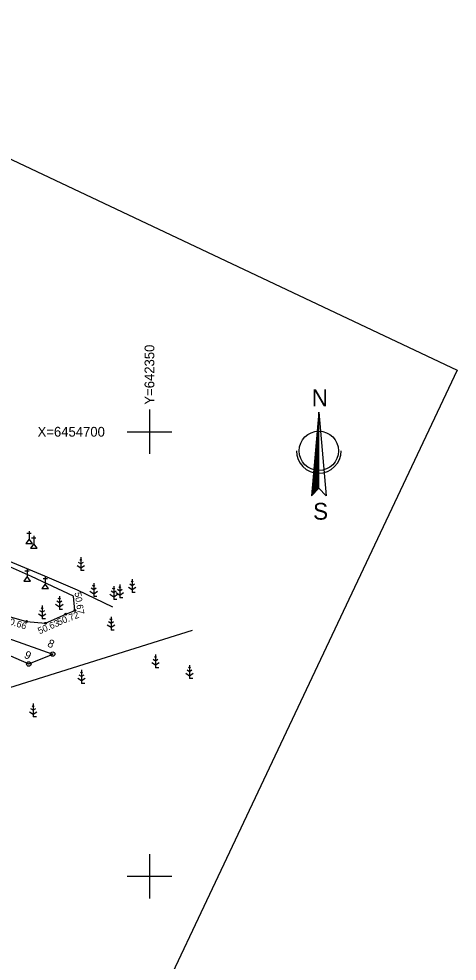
# Model space of a CAD drawing. Extents: x 642240 to 642385, y 6454578 to 6454752.
# Drawn here: x 642335.3 to 642384.6, y 6454640.4 to 6454746.4 of the extents above; entities that cross this region are included whole.
import ezdxf

# ---------------------------------------------------------------- set-up
doc = ezdxf.new("R2010")
doc.units = 0
for name, color, linetype in [('ABIJOONIS', 7, 'Continuous'), ('HKIVI', 7, 'Continuous'), ('KALMISTUPIIR', 7, 'Continuous'), ('KOORDPUNKT', 7, 'Continuous'), ('KORGUS', 7, 'Continuous'), ('MOOTMPUNKT', 7, 'Continuous'), ('PUU', 7, 'Continuous'), ('TEE', 7, 'Continuous'), ('VORK', 7, 'Continuous'), ('VORMISTUS', 7, 'Continuous')]:
    doc.layers.add(name, color=color, linetype=linetype)

msp = doc.modelspace()

# ---------------------------------------------------------------- linework, layer by layer
at = {"layer": 'ABIJOONIS'}
for p, q in [((642300.57, 6454689.76), (642336.43, 6454673.88)), ((642326.5, 6454679.42), (642339.12, 6454674.99)), ((642336.43, 6454673.88), (642339.12, 6454674.99))]:
    msp.add_line(p, q, dxfattribs=at)
at = {"layer": 'HKIVI'}
for p, q in [((642336.46, 6454688.83), (642336.46, 6454687.93)), ((642336.46, 6454687.93), (642336.08, 6454687.43)), ((642336.21, 6454688.58), (642336.71, 6454688.58)), ((642336.83, 6454687.43), (642336.46, 6454687.93)), ((642336.74, 6454688.06), (642337.24, 6454688.06)), ((642336.99, 6454688.31), (642336.99, 6454687.41)), ((642336.08, 6454687.43), (642336.83, 6454687.43)), ((642336.99, 6454687.41), (642336.61, 6454686.91)), ((642336.61, 6454686.91), (642337.36, 6454686.91)), ((642337.36, 6454686.91), (642336.99, 6454687.41)), ((642336.24, 6454684.6), (642336.24, 6454683.7)), ((642336.24, 6454683.7), (642335.87, 6454683.2)), ((642335.99, 6454684.35), (642336.49, 6454684.35)), ((642336.62, 6454683.2), (642336.24, 6454683.7)), ((642338.04, 6454683.51), (642338.54, 6454683.51)), ((642338.29, 6454683.76), (642338.29, 6454682.86)), ((642335.87, 6454683.2), (642336.62, 6454683.2)), ((642338.29, 6454682.86), (642337.91, 6454682.36)), ((642337.91, 6454682.36), (642338.66, 6454682.36)), ((642338.66, 6454682.36), (642338.29, 6454682.86))]:
    msp.add_line(p, q, dxfattribs=at)
at = {"layer": 'KALMISTUPIIR'}
msp.add_lwpolyline([(642354.8, 6454677.65), (642316.18, 6454665.54), (642314.77, 6454663.79)], dxfattribs=at)
at = {"layer": 'KOORDPUNKT'}
for centre, radius in [((642339.12, 6454674.99), 0.25), ((642339.12, 6454674.99), 0.0221), ((642339.12, 6454674.99), 0.025), ((642339.12, 6454674.99), 0.0191), ((642339.12, 6454674.99), 0.0132), ((642339.12, 6454674.99), 0.0161), ((642339.12, 6454674.99), 0.0102), ((642339.12, 6454674.99), 0.0043), ((642339.12, 6454674.99), 0.00726), ((642336.43, 6454673.88), 0.25), ((642336.43, 6454673.88), 0.025), ((642336.43, 6454673.88), 0.0191), ((642336.43, 6454673.88), 0.0221), ((642336.43, 6454673.88), 0.0132), ((642336.43, 6454673.88), 0.0161), ((642336.43, 6454673.88), 0.00726), ((642336.43, 6454673.88), 0.0102), ((642336.43, 6454673.88), 0.0043)]:
    msp.add_circle(centre, radius, dxfattribs=at)
at = {"layer": 'KORGUS'}
for centre in [(642340.58, 6454679.48), (642341.62, 6454679.89), (642336.19, 6454678.66), (642338.32, 6454678.46)]:
    msp.add_circle(centre, 0.1, dxfattribs=at)
at = {"layer": 'MOOTMPUNKT'}
for centre in [(642340.58, 6454679.48), (642341.62, 6454679.89), (642336.19, 6454678.66), (642338.32, 6454678.46)]:
    msp.add_circle(centre, 0.075, dxfattribs=at)
at = {"layer": 'PUU'}
for p, q in [((642342.28, 6454685.53), (642342.16, 6454685.61)), ((642342.28, 6454685.88), (642342.28, 6454684.38)), ((642342.4, 6454685.61), (642342.28, 6454685.53)), ((642341.86, 6454684.97), (642342.28, 6454684.69)), ((642342.28, 6454685.13), (642342.01, 6454685.31)), ((642342.55, 6454685.31), (642342.28, 6454685.13)), ((642342.28, 6454684.69), (642342.7, 6454684.97)), ((642342.64, 6454684.38), (642342.28, 6454684.38)), ((642348.05, 6454683.43), (642348.05, 6454681.93)), ((642343.73, 6454682.21), (642343.46, 6454682.39)), ((642343.73, 6454682.61), (642343.61, 6454682.69)), ((642343.73, 6454682.96), (642343.73, 6454681.46)), ((642343.85, 6454682.69), (642343.73, 6454682.61)), ((642344, 6454682.39), (642343.73, 6454682.21)), ((642345.98, 6454682.28), (642345.86, 6454682.36)), ((642345.98, 6454682.63), (642345.98, 6454681.13)), ((642346.1, 6454682.36), (642345.98, 6454682.28)), ((642346.66, 6454682.46), (642346.54, 6454682.54)), ((642346.66, 6454682.81), (642346.66, 6454681.31)), ((642346.78, 6454682.54), (642346.66, 6454682.46)), ((642347.63, 6454682.52), (642348.05, 6454682.24)), ((642348.05, 6454682.68), (642347.78, 6454682.86)), ((642348.05, 6454683.08), (642347.93, 6454683.16)), ((642348.17, 6454683.16), (642348.05, 6454683.08)), ((642348.32, 6454682.86), (642348.05, 6454682.68)), ((642348.05, 6454682.24), (642348.47, 6454682.52)), ((642339.87, 6454681.15), (642339.75, 6454681.23)), ((642339.87, 6454681.5), (642339.87, 6454680)), ((642339.99, 6454681.23), (642339.87, 6454681.15)), ((642343.31, 6454682.05), (642343.73, 6454681.77)), ((642343.73, 6454681.77), (642344.15, 6454682.05)), ((642344.09, 6454681.46), (642343.73, 6454681.46)), ((642345.56, 6454681.72), (642345.98, 6454681.44)), ((642345.98, 6454681.88), (642345.71, 6454682.06)), ((642346.25, 6454682.06), (642345.98, 6454681.88)), ((642345.98, 6454681.44), (642346.4, 6454681.72)), ((642346.24, 6454681.9), (642346.66, 6454681.62)), ((642346.66, 6454682.06), (642346.39, 6454682.24)), ((642346.93, 6454682.24), (642346.66, 6454682.06)), ((642346.66, 6454681.62), (642347.08, 6454681.9)), ((642347.02, 6454681.31), (642346.66, 6454681.31)), ((642348.41, 6454681.93), (642348.05, 6454681.93)), ((642337.94, 6454680.09), (642337.82, 6454680.17)), ((642337.94, 6454680.44), (642337.94, 6454678.94)), ((642338.06, 6454680.17), (642337.94, 6454680.09)), ((642339.45, 6454680.59), (642339.87, 6454680.31)), ((642339.87, 6454680.75), (642339.6, 6454680.93)), ((642340.14, 6454680.93), (642339.87, 6454680.75)), ((642339.87, 6454680.31), (642340.29, 6454680.59)), ((642346.34, 6454681.13), (642345.98, 6454681.13)), ((642337.52, 6454679.53), (642337.94, 6454679.25)), ((642337.94, 6454679.69), (642337.67, 6454679.87)), ((642338.21, 6454679.87), (642337.94, 6454679.69)), ((642337.94, 6454679.25), (642338.36, 6454679.53)), ((642340.23, 6454680), (642339.87, 6454680)), ((642345.68, 6454679.19), (642345.68, 6454677.69)), ((642338.3, 6454678.94), (642337.94, 6454678.94)), ((642345.26, 6454678.28), (642345.68, 6454678)), ((642345.68, 6454678.44), (642345.41, 6454678.62)), ((642345.68, 6454678.84), (642345.56, 6454678.92)), ((642345.8, 6454678.92), (642345.68, 6454678.84)), ((642345.95, 6454678.62), (642345.68, 6454678.44)), ((642345.68, 6454678), (642346.1, 6454678.28)), ((642346.04, 6454677.69), (642345.68, 6454677.69)), ((642350.68, 6454674.96), (642350.68, 6454673.46)), ((642350.26, 6454674.05), (642350.68, 6454673.77)), ((642350.68, 6454674.21), (642350.41, 6454674.39)), ((642350.68, 6454674.61), (642350.56, 6454674.69)), ((642350.8, 6454674.69), (642350.68, 6454674.61)), ((642350.95, 6454674.39), (642350.68, 6454674.21)), ((642350.68, 6454673.77), (642351.1, 6454674.05)), ((642342.36, 6454672.85), (642342.24, 6454672.93)), ((642342.36, 6454673.2), (642342.36, 6454671.7)), ((642342.48, 6454672.93), (642342.36, 6454672.85)), ((642351.04, 6454673.46), (642350.68, 6454673.46)), ((642354.08, 6454672.83), (642354.5, 6454672.55)), ((642354.5, 6454672.99), (642354.23, 6454673.17)), ((642354.5, 6454673.39), (642354.38, 6454673.47)), ((642354.5, 6454673.74), (642354.5, 6454672.24)), ((642354.62, 6454673.47), (642354.5, 6454673.39)), ((642354.77, 6454673.17), (642354.5, 6454672.99)), ((642354.5, 6454672.55), (642354.92, 6454672.83)), ((642341.94, 6454672.29), (642342.36, 6454672.01)), ((642342.36, 6454672.45), (642342.09, 6454672.63)), ((642342.63, 6454672.63), (642342.36, 6454672.45)), ((642342.36, 6454672.01), (642342.78, 6454672.29)), ((642342.72, 6454671.7), (642342.36, 6454671.7)), ((642354.86, 6454672.24), (642354.5, 6454672.24)), ((642336.51, 6454668.51), (642336.93, 6454668.23)), ((642336.93, 6454668.67), (642336.66, 6454668.85)), ((642336.93, 6454669.07), (642336.81, 6454669.15)), ((642336.93, 6454669.42), (642336.93, 6454667.92)), ((642337.05, 6454669.15), (642336.93, 6454669.07)), ((642337.2, 6454668.85), (642336.93, 6454668.67)), ((642336.93, 6454668.23), (642337.35, 6454668.51)), ((642337.29, 6454667.92), (642336.93, 6454667.92))]:
    msp.add_line(p, q, dxfattribs=at)
at = {"layer": 'TEE'}
for points in [[(642303.4, 6454697.19), (642327.61, 6454681.09), (642336.19, 6454678.66), (642338.32, 6454678.46), (642340.58, 6454679.48), (642341.62, 6454679.89)], [(642328.85, 6454693.65), (642323.18, 6454690.49), (642323.74, 6454690.02), (642326.11, 6454689.13), (642327.94, 6454688.27), (642331.87, 6454686.41), (642338.18, 6454683.78), (642341.87, 6454682.21), (642345.86, 6454680.32)], [(642341.62, 6454679.89), (642341.44, 6454681.5), (642336.74, 6454683.71), (642328.25, 6454687.46), (642324.15, 6454689.23), (642322.75, 6454689.89), (642318.19, 6454687.35)]]:
    msp.add_lwpolyline(points, dxfattribs=at)
at = {"layer": 'VORK'}
for p, q in [((642350, 6454702.5), (642350, 6454697.5)), ((642347.5, 6454700), (642352.5, 6454700)), ((642350, 6454652.5), (642350, 6454647.5)), ((642347.5, 6454650), (642352.5, 6454650))]:
    msp.add_line(p, q, dxfattribs=at)
at = {"layer": 'VORMISTUS'}
for p, q in [((642369.04, 6454702.21), (642368.21, 6454692.78)), ((642368.97, 6454701.49), (642369.04, 6454701.49)), ((642368.97, 6454701.39), (642369.04, 6454701.39)), ((642368.98, 6454701.58), (642369.04, 6454701.58)), ((642368.99, 6454701.68), (642369.04, 6454701.68)), ((642369, 6454701.77), (642369.04, 6454701.77)), ((642369.01, 6454701.86), (642369.04, 6454701.86)), ((642369.02, 6454702.05), (642369.04, 6454702.05)), ((642369.02, 6454701.96), (642369.04, 6454701.96)), ((642369.03, 6454702.15), (642369.04, 6454702.15)), ((642369.04, 6454702.21), (642369.86, 6454692.78)), ((642369.04, 6454693.67), (642369.04, 6454702.21)), ((642368.88, 6454700.44), (642369.04, 6454700.44)), ((642368.88, 6454700.35), (642369.04, 6454700.35)), ((642368.89, 6454700.54), (642369.04, 6454700.54)), ((642368.9, 6454700.63), (642369.04, 6454700.63)), ((642368.91, 6454700.73), (642369.04, 6454700.73)), ((642368.92, 6454700.92), (642369.04, 6454700.92)), ((642368.92, 6454700.82), (642369.04, 6454700.82)), ((642368.93, 6454701.01), (642369.04, 6454701.01)), ((642368.94, 6454701.11), (642369.04, 6454701.11)), ((642368.95, 6454701.2), (642369.04, 6454701.2)), ((642368.96, 6454701.3), (642369.04, 6454701.3)), ((642368.78, 6454699.31), (642369.04, 6454699.31)), ((642368.79, 6454699.4), (642369.04, 6454699.4)), ((642368.8, 6454699.5), (642369.04, 6454699.5)), ((642368.81, 6454699.59), (642369.04, 6454699.59)), ((642368.82, 6454699.69), (642369.04, 6454699.69)), ((642368.83, 6454699.88), (642369.04, 6454699.88)), ((642368.83, 6454699.78), (642369.04, 6454699.78)), ((642368.84, 6454699.97), (642369.04, 6454699.97)), ((642368.85, 6454700.07), (642369.04, 6454700.07)), ((642368.86, 6454700.16), (642369.04, 6454700.16)), ((642368.87, 6454700.26), (642369.04, 6454700.26)), ((642368.69, 6454698.27), (642369.04, 6454698.27)), ((642368.7, 6454698.36), (642369.04, 6454698.36)), ((642368.71, 6454698.46), (642369.04, 6454698.46)), ((642368.72, 6454698.55), (642369.04, 6454698.55)), ((642368.73, 6454698.74), (642369.04, 6454698.74)), ((642368.73, 6454698.65), (642369.04, 6454698.65)), ((642368.74, 6454698.84), (642369.04, 6454698.84)), ((642368.75, 6454698.93), (642369.04, 6454698.93)), ((642368.76, 6454699.03), (642369.04, 6454699.03)), ((642368.77, 6454699.12), (642369.04, 6454699.12)), ((642368.78, 6454699.21), (642369.04, 6454699.21)), ((642368.59, 6454697.13), (642369.04, 6454697.13)), ((642368.6, 6454697.23), (642369.04, 6454697.23)), ((642368.61, 6454697.32), (642369.04, 6454697.32)), ((642368.62, 6454697.42), (642369.04, 6454697.42)), ((642368.63, 6454697.51), (642369.04, 6454697.51)), ((642368.64, 6454697.7), (642369.04, 6454697.7)), ((642368.64, 6454697.61), (642369.04, 6454697.61)), ((642368.65, 6454697.8), (642369.04, 6454697.8)), ((642368.66, 6454697.89), (642369.04, 6454697.89)), ((642368.67, 6454697.98), (642369.04, 6454697.98)), ((642368.68, 6454698.17), (642369.04, 6454698.17)), ((642368.68, 6454698.08), (642369.04, 6454698.08)), ((642368.5, 6454696.09), (642369.04, 6454696.09)), ((642368.51, 6454696.19), (642369.04, 6454696.19)), ((642368.52, 6454696.28), (642369.04, 6454696.28)), ((642368.53, 6454696.38), (642369.04, 6454696.38)), ((642368.54, 6454696.57), (642369.04, 6454696.57)), ((642368.54, 6454696.47), (642369.04, 6454696.47)), ((642368.55, 6454696.66), (642369.04, 6454696.66)), ((642368.56, 6454696.75), (642369.04, 6454696.75)), ((642368.57, 6454696.85), (642369.04, 6454696.85)), ((642368.58, 6454696.94), (642369.04, 6454696.94)), ((642368.59, 6454697.04), (642369.04, 6454697.04)), ((642368.41, 6454695.05), (642369.04, 6454695.05)), ((642368.42, 6454695.15), (642369.04, 6454695.15)), ((642368.43, 6454695.24), (642369.04, 6454695.24)), ((642368.44, 6454695.43), (642369.04, 6454695.43)), ((642368.44, 6454695.34), (642369.04, 6454695.34)), ((642368.45, 6454695.52), (642369.04, 6454695.52)), ((642368.46, 6454695.62), (642369.04, 6454695.62)), ((642368.47, 6454695.71), (642369.04, 6454695.71)), ((642368.48, 6454695.81), (642369.04, 6454695.81)), ((642368.49, 6454696), (642369.04, 6454696)), ((642368.49, 6454695.9), (642369.04, 6454695.9)), ((642368.32, 6454694.01), (642369.04, 6454694.01)), ((642368.33, 6454694.11), (642369.04, 6454694.11)), ((642368.34, 6454694.2), (642369.04, 6454694.2)), ((642368.35, 6454694.39), (642369.04, 6454694.39)), ((642368.35, 6454694.29), (642369.04, 6454694.29)), ((642368.36, 6454694.48), (642369.04, 6454694.48)), ((642368.37, 6454694.58), (642369.04, 6454694.58)), ((642368.38, 6454694.67), (642369.04, 6454694.67)), ((642368.39, 6454694.77), (642369.04, 6454694.77)), ((642368.4, 6454694.96), (642369.04, 6454694.96)), ((642368.4, 6454694.86), (642369.04, 6454694.86)), ((642368.21, 6454692.78), (642369.04, 6454693.67)), ((642368.23, 6454692.97), (642368.39, 6454692.97)), ((642368.24, 6454693.06), (642368.48, 6454693.06)), ((642368.25, 6454693.25), (642368.65, 6454693.25)), ((642368.25, 6454693.16), (642368.56, 6454693.16)), ((642368.26, 6454693.35), (642368.74, 6454693.35)), ((642368.27, 6454693.44), (642368.83, 6454693.44)), ((642368.28, 6454693.54), (642368.91, 6454693.54)), ((642368.29, 6454693.63), (642369, 6454693.63)), ((642368.3, 6454693.82), (642369.04, 6454693.82)), ((642368.3, 6454693.73), (642369.04, 6454693.73)), ((642368.31, 6454693.92), (642369.04, 6454693.92)), ((642369.04, 6454693.67), (642369.86, 6454692.78)), ((642368.22, 6454692.88), (642368.3, 6454692.88))]:
    msp.add_line(p, q, dxfattribs=at)
msp.add_lwpolyline([(642323.73, 6454578.09), (642240.09, 6454617.6), (642300.96, 6454746.45), (642384.6, 6454706.94), (642323.73, 6454578.09)], dxfattribs=at)
msp.add_circle((642369.04, 6454697.86), 2.21, dxfattribs=at)
msp.add_arc((642369.04, 6454697.86), 2.52, 180, 0, dxfattribs=at)

# ---------------------------------------------------------------- texts
at = {"layer": 'KOORDPUNKT'}
for s, p in [('8', (642338.44, 6454675.9)), ('9', (642335.83, 6454674.61))]:
    msp.add_text(s, height=0.9, rotation=334.7134, dxfattribs=at).set_placement(p)
at = {"layer": 'KORGUS'}
for s, rotation, p in [('50.67', 278.6008, (642341.57, 6454681.9)), ('50.66', 342.2883, (642333.65, 6454678.51)), ('50.72', 20.9806, (642339.81, 6454678.21)), ('50.63', 23.5027, (642337.64, 6454677.21))]:
    msp.add_text(s, height=0.75, rotation=rotation, dxfattribs=at).set_placement(p)
at = {"layer": 'VORK'}
msp.add_text('Y=642350', height=1.1, rotation=90, dxfattribs=at).set_placement((642350.55, 6454703.05))
msp.add_text('X=6454700', height=1.1, dxfattribs=at).set_placement((642337.42, 6454699.45))
at = {"layer": 'VORMISTUS'}
for s, p in [('N', (642368.25, 6454702.87)), ('S', (642368.4, 6454690.11))]:
    msp.add_text(s, height=1.89, dxfattribs=at).set_placement(p)

doc.saveas('drawing.dxf')
